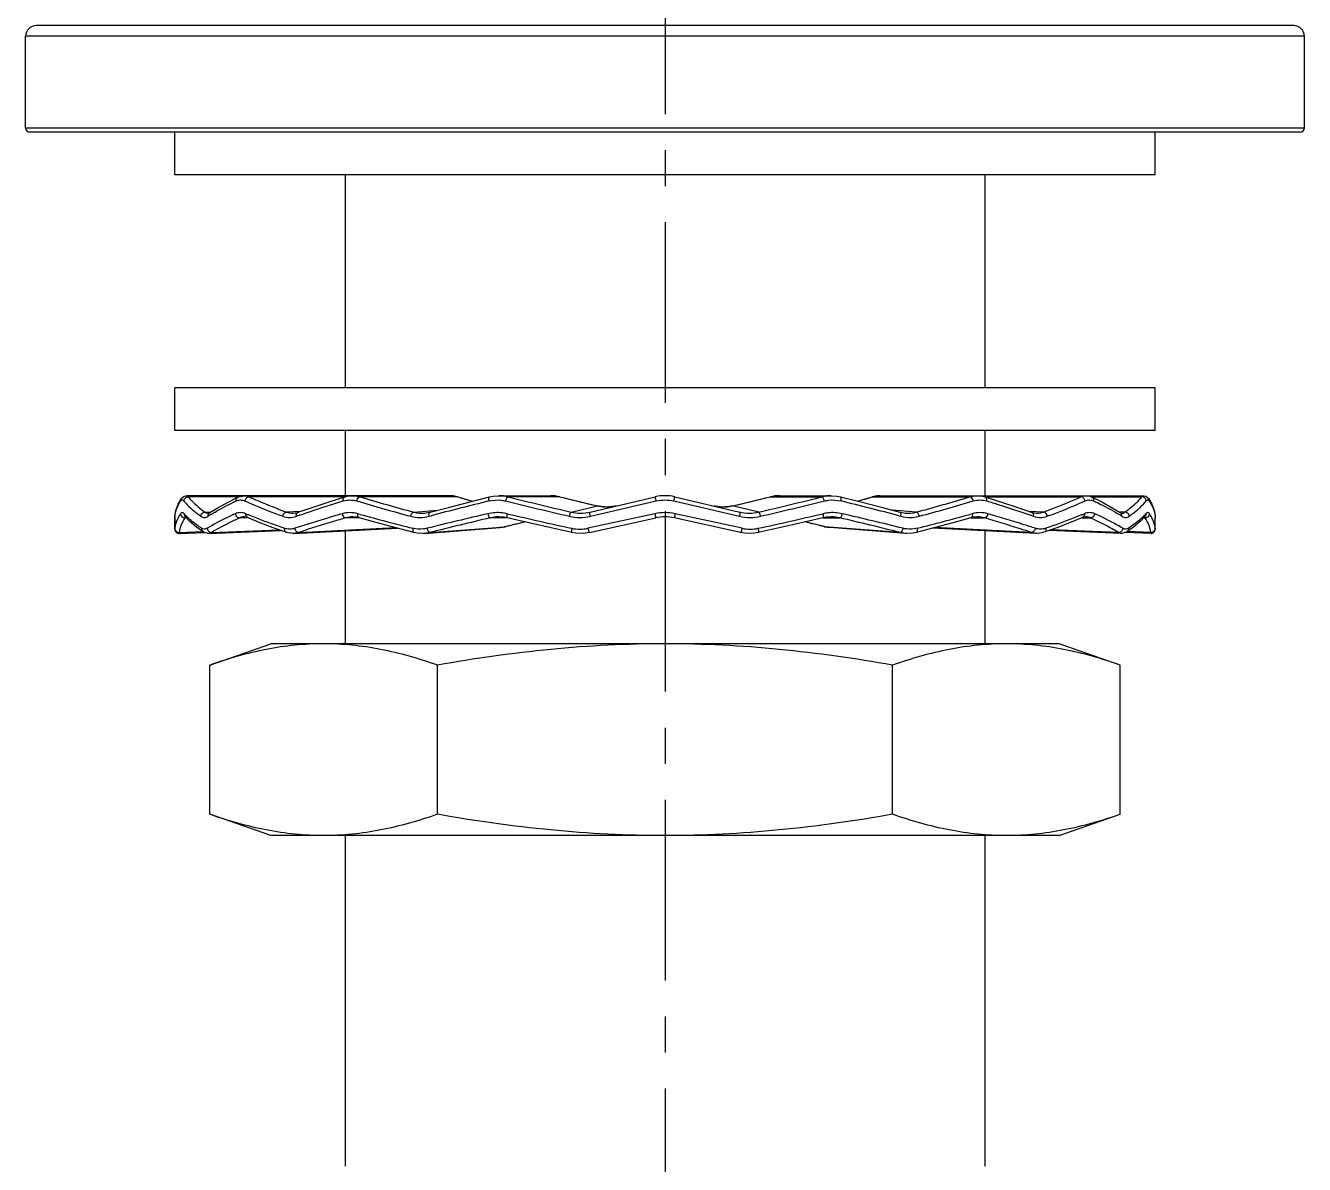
# Model space of a CAD drawing. Header units: millimetres. Extents: x 601 to 1195, y -13 to 407.
# Drawn here: x 897.15 to 942.15, y 124.84 to 164.9 of the extents above; entities that cross this region are included whole.
import ezdxf

# ---------------------------------------------------------------- set-up
doc = ezdxf.new("R2010")
doc.units = ezdxf.units.MM
doc.header["$LTSCALE"] = 0.1
doc.linetypes.add('CENTERX2', pattern=[101.6, 63.5, -12.7, 12.7, -12.7])
doc.layers.add('CENTER', color=1, linetype='CENTERX2')

msp = doc.modelspace()

# ---------------------------------------------------------------- linework, layer by layer
for p, q in [((941.7764, 164.9033), (897.5269, 164.9033)), ((897.1517, 161.3033), (897.1517, 164.5283)), ((942.1517, 164.5283), (897.1517, 164.5283)), ((942.1517, 161.3033), (942.1517, 164.5283)), ((897.1517, 161.3033), (942.1517, 161.3033)), ((942.0017, 161.1533), (897.3017, 161.1533)), ((902.4017, 159.6533), (902.4017, 161.1533)), ((936.9017, 159.6533), (936.9017, 161.1533)), ((936.9017, 159.6533), (902.4017, 159.6533)), ((908.4017, 159.6533), (908.4017, 152.1533)), ((930.9017, 159.6533), (930.9017, 152.1533)), ((902.4017, 150.6533), (902.4017, 152.1533)), ((936.9017, 152.1533), (902.4017, 152.1533)), ((936.9017, 150.6533), (936.9017, 152.1533)), ((936.9017, 150.6533), (902.4017, 150.6533)), ((908.4017, 150.6533), (908.4017, 148.3628)), ((930.9017, 150.6533), (930.9017, 148.3628)), ((902.4406, 147.8424), (902.5246, 148.0663)), ((902.5233, 148.0636), (902.636, 148.2605)), ((902.6359, 148.2604), (902.636, 148.2605)), ((902.7493, 148.3499), (902.8113, 148.3628)), ((902.8113, 148.3628), (902.8114, 148.3628)), ((912.0831, 148.3628), (902.8116, 148.3628)), ((904.6538, 148.3234), (902.8735, 148.3234)), ((904.2813, 148.1393), (904.6261, 148.3124)), ((904.6261, 148.3124), (904.6263, 148.3125)), ((908.3927, 148.3234), (905.0159, 148.3234)), ((907.8374, 148.1487), (908.3818, 148.3206)), ((908.6583, 148.3628), (908.6599, 148.3628)), ((912.3471, 148.3234), (908.9235, 148.3234)), ((912.083, 148.3628), (912.2716, 148.344)), ((912.2716, 148.344), (912.3639, 148.321)), ((912.3639, 148.321), (912.3471, 148.3234)), ((912.363, 148.3186), (912.3471, 148.3234)), ((912.7988, 148.1511), (913.4787, 148.3228)), ((913.8026, 148.3628), (915.6248, 148.3628)), ((915.9468, 148.3234), (914.1251, 148.3234)), ((915.9506, 148.323), (915.9468, 148.3234)), ((917.0133, 147.7862), (919.31, 148.3234)), ((917.0246, 147.6401), (919.3415, 148.1773)), ((919.9618, 148.1773), (922.2787, 147.6401)), ((919.9933, 148.3234), (922.2901, 147.7862)), ((923.3527, 148.323), (923.3566, 148.3234)), ((923.3566, 148.3234), (925.1782, 148.3234)), ((923.679, 148.3628), (925.5002, 148.3628)), ((925.4997, 148.3628), (925.5007, 148.3628)), ((926.9394, 148.321), (927.0377, 148.3452)), ((926.9394, 148.321), (926.9562, 148.3234)), ((926.9562, 148.3234), (926.9403, 148.3186)), ((926.9562, 148.3234), (930.3799, 148.3234)), ((927.0377, 148.3452), (927.2204, 148.3628)), ((927.2204, 148.3628), (936.4921, 148.3628)), ((927.2208, 148.3628), (927.2204, 148.3628)), ((930.9105, 148.3234), (934.2875, 148.3234)), ((934.4604, 148.3628), (934.461, 148.3628)), ((934.6492, 148.3234), (936.4298, 148.3234)), ((934.6773, 148.3124), (934.677, 148.3125)), ((936.6037, 148.3205), (936.6468, 148.2875)), ((936.6674, 148.2605), (936.7788, 148.0663)), ((936.6674, 148.2604), (936.6674, 148.2605)), ((936.7792, 148.065), (936.7801, 148.0636)), ((902.4017, 147.5979), (902.4033, 147.6153)), ((902.4033, 147.6153), (902.4045, 147.6277)), ((902.4045, 147.6277), (902.4057, 147.6401)), ((902.4057, 147.6401), (902.4063, 147.6541)), ((902.764, 147.6299), (902.763, 147.631)), ((902.764, 147.6299), (902.7641, 147.6298)), ((903.466, 147.7862), (903.6801, 147.7954)), ((903.5843, 147.7479), (903.5847, 147.7479)), ((904.8428, 147.6175), (904.8426, 147.6175)), ((906.8338, 147.8126), (906.3346, 147.7862)), ((906.5796, 147.7486), (906.5804, 147.7486)), ((908.6621, 147.6175), (908.6602, 147.6175)), ((908.9247, 147.7053), (908.8397, 147.729)), ((910.8093, 147.7862), (911.6514, 147.8546)), ((911.1889, 147.7514), (911.1898, 147.7514)), ((911.352, 147.6401), (911.4183, 147.6574)), ((913.8035, 147.6175), (913.803, 147.6175)), ((914.134, 147.7186), (914.0889, 147.729)), ((916.3506, 147.7862), (917.2756, 148.0025)), ((919.2943, 147.729), (916.9402, 147.216)), ((917.278, 148.0024), (917.2756, 148.0025)), ((922.3631, 147.216), (920.009, 147.729)), ((922.0253, 148.0024), (922.0277, 148.0025)), ((922.9527, 147.7862), (922.0277, 148.0025)), ((925.2144, 147.729), (925.1693, 147.7186)), ((925.5005, 147.6175), (925.4998, 147.6175)), ((928.494, 147.7862), (927.6519, 147.8546)), ((927.8851, 147.6574), (927.9513, 147.6401)), ((928.1122, 147.7516), (928.1135, 147.7514)), ((930.4636, 147.729), (930.3785, 147.7053)), ((930.6435, 147.6175), (930.6432, 147.6175)), ((932.9688, 147.7862), (932.4695, 147.8126)), ((932.7227, 147.7486), (932.723, 147.7486)), ((934.4609, 147.6175), (934.4607, 147.6175)), ((935.8373, 147.7862), (935.6232, 147.7954)), ((935.7182, 147.7479), (935.7186, 147.7479)), ((936.5396, 147.6301), (936.5392, 147.6298)), ((936.8976, 147.6401), (936.897, 147.6541)), ((936.8976, 147.6401), (936.9, 147.6149)), ((936.9, 147.6149), (936.9016, 147.5989)), ((902.4017, 147.5979), (902.4017, 147.1854)), ((902.4017, 147.1854), (902.4017, 147.5979)), ((902.4041, 147.216), (902.4017, 147.1854)), ((902.8104, 147.5825), (902.7592, 147.5825)), ((903.6989, 147.0695), (906.0645, 147.1656)), ((904.9849, 147.5825), (904.6848, 147.5825)), ((906.5878, 147.0363), (910.2442, 147.2185)), ((906.7623, 147.0695), (910.1653, 147.2391)), ((908.9007, 147.5825), (908.4157, 147.5825)), ((911.1897, 147.0387), (913.8529, 147.242)), ((911.3803, 147.0695), (914.0434, 147.2728)), ((914.1033, 147.5825), (913.5018, 147.5825)), ((913.8525, 147.242), (914.0434, 147.2728)), ((914.0434, 147.2728), (914.049, 147.2742)), ((914.0491, 147.2737), (914.0434, 147.2728)), ((916.9949, 147.0693), (919.3296, 147.5825)), ((922.3073, 147.0695), (919.9737, 147.5825)), ((925.2, 147.5825), (925.8016, 147.5825)), ((925.2542, 147.2737), (925.26, 147.2728)), ((925.3815, 147.2494), (925.2542, 147.2737)), ((925.26, 147.2728), (925.4504, 147.242)), ((927.923, 147.0695), (925.26, 147.2728)), ((925.4517, 147.2419), (925.3815, 147.2494)), ((928.113, 147.0388), (925.4504, 147.242)), ((929.1167, 147.2333), (928.4845, 147.0706)), ((932.7168, 147.0362), (929.059, 147.2185)), ((932.5411, 147.0695), (929.1382, 147.2391)), ((930.4026, 147.5825), (930.8877, 147.5825)), ((935.6045, 147.0695), (933.2388, 147.1656)), ((934.3184, 147.5825), (934.6186, 147.5825)), ((936.1358, 147.26), (935.8989, 147.0911)), ((936.493, 147.5825), (936.5442, 147.5825)), ((936.9017, 147.1854), (936.8993, 147.216)), ((936.9016, 147.5989), (936.9017, 147.5979)), ((936.9017, 147.1854), (936.9017, 147.5979)), ((936.9017, 147.1854), (936.9017, 147.5979)), ((902.5596, 147.0695), (902.5574, 147.0355)), ((902.5574, 147.0355), (903.444, 147.0693)), ((902.5596, 147.0695), (903.3903, 147.1012)), ((903.4045, 147.0911), (903.4049, 147.0908)), ((903.5393, 147.044), (903.4542, 147.0637)), ((903.5958, 147.0357), (906.1394, 147.139)), ((906.3218, 147.0742), (906.3219, 147.0742)), ((908.4017, 147.1267), (908.4017, 143.1533)), ((911.3803, 147.0695), (911.1906, 147.0388)), ((928.1135, 147.0387), (927.923, 147.0695)), ((928.1154, 147.0386), (928.1135, 147.0387)), ((930.9017, 147.1267), (930.9017, 143.1533)), ((932.9816, 147.0742), (932.9815, 147.0742)), ((932.9816, 147.0742), (932.9815, 147.0742)), ((935.7086, 147.0356), (933.1638, 147.139)), ((935.7638, 147.044), (935.7256, 147.0355)), ((936.746, 147.0355), (935.8598, 147.0693)), ((935.8989, 147.0911), (935.8984, 147.0908)), ((936.7437, 147.0695), (935.913, 147.1012)), ((936.746, 147.0355), (936.7437, 147.0695)), ((903.6302, 142.4033), (905.7767, 143.1533)), ((933.5267, 143.1533), (905.7767, 143.1533)), ((935.6731, 142.4033), (933.5267, 143.1533)), ((903.6302, 137.1533), (903.6302, 142.4033)), ((911.6409, 137.1533), (911.6409, 142.4033)), ((927.6624, 137.1533), (927.6624, 142.4033)), ((935.6731, 137.1533), (935.6731, 142.4033)), ((905.7767, 136.4033), (903.6302, 137.1533)), ((933.5267, 136.4033), (935.6731, 137.1533)), ((933.5267, 136.4033), (905.7767, 136.4033)), ((908.4017, 136.4033), (908.4017, 124.7783)), ((930.9017, 136.4033), (930.9017, 124.947)), ((930.9017, 124.947), (930.9017, 124.7783))]:
    msp.add_line(p, q)
for points in [[(902.4063, 147.6542), (902.4398, 147.8397), (902.5233, 148.0636)], [(902.6359, 148.2604), (902.6559, 148.2869), (902.7326, 148.3458), (902.8113, 148.3628)], [(903.6326, 147.7665), (903.9154, 147.9382), (904.2813, 148.1393)], [(904.6263, 148.3125), (904.6975, 148.3406), (904.8424, 148.3628)], [(906.7436, 147.7817), (907.2338, 147.95), (907.8374, 148.1487)], [(908.3819, 148.3206), (908.4727, 148.3439), (908.6599, 148.3628)], [(911.3859, 147.7851), (912.0277, 147.953), (912.7988, 148.1511)], [(912.3639, 148.321), (912.6989, 148.2224), (912.8785, 148.1712)], [(913.4787, 148.3228), (913.6006, 148.3474), (913.8033, 148.3628)], [(915.6248, 148.3628), (915.8323, 148.3467), (915.9506, 148.323)], [(915.9506, 148.323), (916.3543, 148.2241), (916.8759, 148.0981), (917.278, 148.0024)], [(922.0253, 148.0024), (922.4377, 148.1006), (922.9592, 148.2265), (923.3527, 148.323)], [(923.3527, 148.323), (923.478, 148.3478), (923.679, 148.3628)], [(925.5007, 148.3628), (925.6958, 148.3484), (925.8247, 148.3228)], [(925.8247, 148.3228), (926.4949, 148.1536), (927.2663, 147.9554), (927.9174, 147.7851)], [(926.4249, 148.1713), (926.613, 148.2249), (926.9394, 148.321)], [(930.6436, 148.3628), (930.8248, 148.3451), (930.9215, 148.3206)], [(930.9215, 148.3206), (931.4584, 148.1511), (932.0623, 147.9525)], [(934.461, 148.3628), (934.6015, 148.342), (934.677, 148.3125)], [(934.6773, 148.3124), (935.0173, 148.1418), (935.3837, 147.9407), (935.6708, 147.7665)], [(936.4921, 148.3628), (936.5683, 148.3469), (936.6451, 148.2897), (936.6674, 148.2604)], [(936.7788, 148.0663), (936.8628, 147.8424), (936.897, 147.6542)], [(936.7801, 148.0636), (936.8635, 147.8397), (936.8762, 147.7691)], [(903.4045, 147.0911), (903.1707, 147.2577), (902.9348, 147.4556), (902.7641, 147.6298)], [(903.5847, 147.7479), (903.601, 147.751), (903.628, 147.7637), (903.6325, 147.7665)], [(904.9643, 147.5909), (904.9293, 147.6038), (904.8426, 147.6175)], [(906.5804, 147.7486), (906.6414, 147.7553), (906.7266, 147.7759), (906.7436, 147.7817)], [(908.893, 147.5846), (908.8161, 147.6027), (908.6602, 147.6175)], [(911.1898, 147.7514), (911.2358, 147.7561), (911.3596, 147.7785), (911.3859, 147.7851)], [(914.1033, 147.5829), (913.9902, 147.6041), (913.803, 147.6175)], [(917.278, 148.0024), (917.4619, 147.9715), (917.7636, 147.9727), (917.9298, 148.0006)], [(921.3772, 147.9997), (921.5499, 147.9716), (921.8516, 147.9726), (922.0253, 148.0024)], [(925.4998, 147.6175), (925.3195, 147.605), (925.2, 147.5829)], [(927.9174, 147.7851), (927.938, 147.7799), (928.0647, 147.7565), (928.1135, 147.7514)], [(930.6432, 147.6175), (930.4924, 147.6037), (930.4103, 147.5846)], [(932.0623, 147.9525), (932.5726, 147.7773), (932.6597, 147.7556), (932.723, 147.7486)], [(934.4607, 147.6175), (934.3769, 147.6047), (934.339, 147.5909)], [(935.6708, 147.7665), (935.7018, 147.7512), (935.7186, 147.7479)], [(936.5392, 147.6298), (936.3712, 147.458), (936.1358, 147.26)], [(906.3218, 147.0742), (905.8688, 147.2351), (905.3689, 147.4253), (904.9643, 147.5909)], [(910.8189, 147.0706), (910.1953, 147.2311), (909.4863, 147.4203), (908.893, 147.5846)], [(914.0491, 147.2737), (913.9186, 147.2489), (913.85, 147.2418)], [(914.7271, 147.4392), (914.4256, 147.3663), (914.0491, 147.2737)], [(916.3692, 147.0696), (915.6497, 147.2299), (914.8157, 147.4188), (914.1033, 147.5829)], [(925.2, 147.5829), (924.4977, 147.4211), (923.6638, 147.2321), (922.9341, 147.0696)], [(925.2542, 147.2737), (924.8683, 147.3686), (924.5763, 147.4392)], [(930.4103, 147.5846), (929.8255, 147.4226), (929.1167, 147.2333)], [(934.339, 147.5909), (933.9402, 147.4276), (933.4408, 147.2374), (932.9816, 147.0742)], [(903.5959, 147.0357), (903.5779, 147.0354), (903.4565, 147.0625), (903.4049, 147.0908)], [(906.5878, 147.0363), (906.5605, 147.0354), (906.3953, 147.0532), (906.3219, 147.0742)], [(906.5047, 147.0414), (906.3902, 147.0544), (906.3219, 147.0742)], [(911.1897, 147.0387), (911.1479, 147.0363), (910.9272, 147.0486), (910.8189, 147.0706)], [(916.9949, 147.0693), (916.7681, 147.0379), (916.5069, 147.046), (916.3692, 147.0696)], [(922.9341, 147.0696), (922.8044, 147.047), (922.5406, 147.0376), (922.3073, 147.0695)], [(928.4845, 147.0706), (928.3825, 147.0496), (928.1586, 147.0362), (928.1155, 147.0386)], [(932.9815, 147.0742), (932.9131, 147.0544), (932.7454, 147.0354), (932.7155, 147.0363)], [(935.8984, 147.0908), (935.8502, 147.064), (935.727, 147.0355), (935.7074, 147.0357)]]:
    msp.add_lwpolyline(points)
for centre, radius, start, end in [((897.5267, 164.5283), 0.375, 90, 180), ((941.7767, 164.5283), 0.375, 0, 90), ((897.3017, 161.3033), 0.15, 180, 270), ((942.0017, 161.3033), 0.15, 270, 0), ((902.7495, 148.1849), 0.1364, 146.4164, 151.84697), ((928.6219, 214.7229), 69.4342, 253.415131, 255.046397), ((928.5951, 213.7996), 68.3675, 253.277713, 254.921093), ((955.8652, -22.7266), 176.0859, 103.934577, 104.620525), ((912.082, 147.4592), 0.9036, 79.71716, 89.92568), ((912.073, 147.4093), 0.9543, 73.30683, 79.72393), ((925.4407, 192.1755), 45.7651, 253.39599, 254.06078), ((913.8018, 147.0174), 1.3454, 76.09541, 89.93554), ((964.1966, 352.8039), 210.683, 256.228728, 256.856511), ((963.8883, 349.5965), 207.3336, 256.112581, 256.74526), ((915.6229, 147.0122), 1.3506, 76.12214, 89.91798), ((950.6462, 289.1167), 145.0063, 256.154997, 256.69514), ((919.6517, 146.8628), 1.5, 76.83495, 103.16505), ((889.154, 287.0587), 142.8892, 283.300858, 283.849005), ((874.5855, 353.0331), 210.8689, 283.260043, 283.882116), ((874.2696, 356.3023), 214.28, 283.148758, 283.766003), ((923.6805, 147.0122), 1.3506, 90.06218, 103.87781), ((925.5015, 147.0174), 1.3454, 90.0777, 103.90444), ((882.1758, -27.6868), 181.2041, 75.389128, 76.055734), ((914.0986, 191.3674), 44.9233, 285.93303, 286.61026), ((909.8756, 216.7226), 71.4065, 285.11388, 286.687315), ((909.8413, 217.6979), 72.5252, 284.988368, 286.550104), ((936.5538, 148.1849), 0.1364, 28.17247, 33.59489), ((903.3255, 147.5532), 0.9239, 173.75781, 174.60449), ((904.3104, 149.1381), 2.1177, 221.71058, 224.18622), ((907.2772, 141.7846), 6.9285, 121.79207, 122.31412), ((907.4342, 141.5316), 7.2263, 121.3991, 121.79295), ((911.3323, 163.0317), 16.6017, 247.18404, 247.57567), ((919.7688, 109.9896), 39.8605, 109.01997, 109.16884), ((908.6605, 146.7429), 0.8746, 90.02219, 106.25936), ((929.5421, 222.0648), 77.1649, 254.503051, 255.92673), ((911.0991, 148.8596), 1.1119, 254.89382, 274.63063), ((956.4962, -36.7073), 189.4005, 103.14692, 103.812652), ((913.8033, 146.3004), 1.317, 90.01038, 103.23446), ((964.9052, 368.6641), 226.7038, 257.058608, 257.638596), ((916.6569, 149.2224), 1.6245, 256.9191, 283.0809), ((916.682, 149.1991), 1.4513, 256.80249, 283.19751), ((919.6517, 146.1175), 1.5, 77.6023, 102.3977), ((922.6464, 149.2224), 1.6244, 256.91856, 283.08144), ((922.6214, 149.199), 1.4512, 256.80196, 283.19804), ((875.2172, 365.0148), 222.9638, 282.35654, 282.946242), ((925.5001, 146.3005), 1.317, 76.76534, 89.97938), ((884.145, -31.126), 183.6612, 76.176946, 76.863482), ((928.2042, 148.8597), 1.112, 265.32112, 285.10565), ((910.5713, 218.9955), 73.9907, 284.042729, 285.527316), ((930.6428, 146.7429), 0.8746, 73.74074, 89.95229), ((919.5356, 109.9928), 39.8572, 70.83116, 70.9796), ((927.9701, 163.0339), 16.604, 292.42271, 292.81596), ((931.8707, 141.534), 7.2235, 58.20344, 58.59635), ((932.0269, 141.7858), 6.9271, 57.68586, 58.2043), ((935.7261, 147.9213), 0.1735, 267.53781, 277.83615), ((934.9927, 149.1383), 2.1181, 315.80795, 318.28934), ((935.9779, 147.5532), 0.9238, 5.39555, 6.24328), ((902.5517, 147.1854), 0.15, 180, 272.18602), ((956.2475, -33.8358), 186.3861, 103.258191, 103.929128), ((943.0523, 30.088), 120.722, 103.570939, 103.901233), ((916.6567, 148.5153), 1.3298, 257.68809, 282.31191), ((922.6467, 148.5154), 1.33, 257.6897, 282.3103), ((895.814, 28.3005), 122.5621, 76.098514, 76.426512), ((884.3824, -28.3501), 180.7424, 76.060396, 76.752284), ((936.7517, 147.1854), 0.15, 267.81398, 0)]:
    msp.add_arc(centre, radius, start, end)
for points, knots in [([(902.4071, 147.6537), (902.4119, 147.6976), (902.4458, 147.8837), (902.532, 148.0575), (902.6126, 148.1773)], [0, 0, 0, 0, 0.2340633, 1, 1, 1, 1]), ([(902.6126, 148.1773), (902.6223, 148.1917), (902.6407, 148.2125), (902.6746, 148.2135), (902.6885, 148.2062), (902.6951, 148.2016)], [0, 0, 0, 0, 0.5334464, 0.7511958, 1, 1, 1, 1]), ([(902.6951, 148.2016), (902.6972, 148.2), (902.7065, 148.1929), (902.7146, 148.1843), (902.7203, 148.1773)], [0, 0, 0, 0, 0.2248956, 1, 1, 1, 1]), ([(902.7203, 148.1773), (902.722, 148.2151), (902.7572, 148.2919), (902.8355, 148.3232), (902.8735, 148.3234)], [0, 0, 0, 0, 0.498775, 1, 1, 1, 1]), ([(902.7203, 148.1773), (902.7588, 148.1308), (902.9388, 147.9314), (903.1487, 147.7608), (903.3181, 147.6401)], [0, 0, 0, 0, 0.2249087, 1, 1, 1, 1]), ([(902.8114, 148.3628), (902.8165, 148.3628), (902.8416, 148.3583), (902.861, 148.3389), (902.8735, 148.3234)], [0, 0, 0, 0, 0.2042295, 1, 1, 1, 1]), ([(902.8735, 148.3234), (902.9116, 148.2768), (903.0898, 148.0776), (903.298, 147.9069), (903.466, 147.7862)], [0, 0, 0, 0, 0.2251185, 1, 1, 1, 1]), ([(903.6693, 147.6996), (903.7359, 147.7403), (904.0264, 147.9113), (904.3265, 148.0655), (904.5601, 148.1773)], [0, 0, 0, 0, 0.2316026, 1, 1, 1, 1]), ([(904.5601, 148.1773), (904.557, 148.2046), (904.5639, 148.26), (904.6034, 148.3015), (904.6261, 148.3124)], [0, 0, 0, 0, 0.5215352, 1, 1, 1, 1]), ([(904.5601, 148.1773), (904.6072, 148.1999), (904.7145, 148.226), (904.8212, 148.1994), (904.8702, 148.1773)], [0, 0, 0, 0, 0.4925909, 1, 1, 1, 1]), ([(904.8424, 148.3628), (904.8569, 148.3628), (904.9164, 148.3594), (904.9748, 148.3421), (905.0159, 148.3234)], [0, 0, 0, 0, 0.2425616, 1, 1, 1, 1]), ([(904.8702, 148.1773), (904.8748, 148.2152), (904.9077, 148.2869), (904.9809, 148.3232), (905.0159, 148.3234)], [0, 0, 0, 0, 0.5218034, 1, 1, 1, 1]), ([(904.8702, 148.1773), (904.9725, 148.1313), (905.4108, 147.9399), (905.8567, 147.766), (906.2005, 147.6401)], [0, 0, 0, 0, 0.2344322, 1, 1, 1, 1]), ([(905.0159, 148.3234), (905.1172, 148.2774), (905.5517, 148.086), (905.9937, 147.912), (906.3346, 147.7862)], [0, 0, 0, 0, 0.2344729, 1, 1, 1, 1]), ([(906.7783, 147.674), (906.9012, 147.7163), (907.4155, 147.8908), (907.9329, 148.056), (908.3278, 148.1773)], [0, 0, 0, 0, 0.2392652, 1, 1, 1, 1]), ([(908.3278, 148.1773), (908.3224, 148.2078), (908.3208, 148.2643), (908.3597, 148.3136), (908.3818, 148.3205)], [0, 0, 0, 0, 0.5709995, 1, 1, 1, 1]), ([(908.3278, 148.1773), (908.4037, 148.2007), (908.5648, 148.2251), (908.7257, 148.2004), (908.803, 148.1773)], [0, 0, 0, 0, 0.4962499, 1, 1, 1, 1]), ([(908.6599, 148.3628), (908.7264, 148.3628), (908.8158, 148.3526), (908.9019, 148.3299), (908.9235, 148.3234)], [0, 0, 0, 0, 0.7466792, 1, 1, 1, 1]), ([(908.803, 148.1773), (908.8065, 148.1964), (908.8243, 148.2569), (908.8778, 148.3231), (908.9235, 148.3234)], [0, 0, 0, 0, 0.2982371, 1, 1, 1, 1]), ([(913.4613, 148.1773), (913.4575, 148.1947), (913.4526, 148.2284), (913.4515, 148.2756), (913.4616, 148.3184), (913.4787, 148.3228)], [0, 0, 0, 0, 0.3508534, 0.6519024, 1, 1, 1, 1]), ([(913.4613, 148.1773), (913.6031, 148.2125), (913.804, 148.2244), (913.9964, 148.1891), (914.0442, 148.1773)], [0, 0, 0, 0, 0.747661, 1, 1, 1, 1]), ([(914.0442, 148.1773), (914.0521, 148.213), (914.0682, 148.2614), (914.0984, 148.3092), (914.1171, 148.3233), (914.1251, 148.3234)], [0, 0, 0, 0, 0.6350906, 0.8612858, 1, 1, 1, 1]), ([(919.3415, 148.1773), (919.3372, 148.1959), (919.3309, 148.2229), (919.3233, 148.2572), (919.3183, 148.2792), (919.315, 148.2967), (919.3112, 148.311), (919.3116, 148.3175), (919.3091, 148.3232), (919.31, 148.3234)], [0, 0, 0, 0, 0.3823081, 0.5557203, 0.7071198, 0.8313117, 0.9234317, 0.9803117, 1, 1, 1, 1]), ([(919.9618, 148.1773), (919.9662, 148.1959), (919.9724, 148.2229), (919.9801, 148.2572), (919.985, 148.2792), (919.9884, 148.2967), (919.9921, 148.311), (919.9917, 148.3175), (919.9943, 148.3232), (919.9933, 148.3234)], [0, 0, 0, 0, 0.3823084, 0.5557208, 0.7071202, 0.831312, 0.9234319, 0.9803118, 1, 1, 1, 1]), ([(925.2591, 148.1773), (925.2512, 148.213), (925.2352, 148.2614), (925.2049, 148.3092), (925.1862, 148.3233), (925.1782, 148.3234)], [0, 0, 0, 0, 0.6350901, 0.8612855, 1, 1, 1, 1]), ([(925.2591, 148.1773), (925.307, 148.1891), (925.4993, 148.2244), (925.7003, 148.2125), (925.842, 148.1773)], [0, 0, 0, 0, 0.2523244, 1, 1, 1, 1]), ([(925.842, 148.1773), (925.8458, 148.1947), (925.8507, 148.2284), (925.8518, 148.2756), (925.8418, 148.3184), (925.8247, 148.3228)], [0, 0, 0, 0, 0.3508536, 0.6519027, 1, 1, 1, 1]), ([(927.2204, 148.3628), (927.1984, 148.3628), (927.1092, 148.3595), (927.0206, 148.3426), (926.9562, 148.3234)], [0, 0, 0, 0, 0.2471568, 1, 1, 1, 1]), ([(930.3799, 148.3234), (930.4013, 148.3298), (930.4866, 148.3523), (930.5752, 148.3626), (930.6411, 148.3628)], [0, 0, 0, 0, 0.253335, 1, 1, 1, 1]), ([(930.5004, 148.1773), (930.4969, 148.1964), (930.479, 148.2569), (930.4256, 148.3231), (930.3799, 148.3234)], [0, 0, 0, 0, 0.2982371, 1, 1, 1, 1]), ([(930.5004, 148.1773), (930.5777, 148.2004), (930.7385, 148.2251), (930.8996, 148.2007), (930.9756, 148.1773)], [0, 0, 0, 0, 0.5036071, 1, 1, 1, 1]), ([(930.9756, 148.1773), (930.9809, 148.2078), (930.9825, 148.2643), (930.9437, 148.3136), (930.9215, 148.3205)], [0, 0, 0, 0, 0.5709997, 1, 1, 1, 1]), ([(930.9756, 148.1773), (931.1108, 148.1358), (931.6294, 147.9742), (932.1456, 147.8048), (932.5253, 147.6739)], [0, 0, 0, 0, 0.2605199, 1, 1, 1, 1]), ([(932.9688, 147.7862), (933.0869, 147.8298), (933.531, 147.9976), (933.9699, 148.1793), (934.2875, 148.3234)], [0, 0, 0, 0, 0.2653767, 1, 1, 1, 1]), ([(933.1028, 147.6401), (933.222, 147.6837), (933.6699, 147.8515), (934.1127, 148.0332), (934.4331, 148.1773)], [0, 0, 0, 0, 0.2654157, 1, 1, 1, 1]), ([(934.2875, 148.3234), (934.3016, 148.3298), (934.3567, 148.3519), (934.4166, 148.3628), (934.4604, 148.3628)], [0, 0, 0, 0, 0.2608614, 1, 1, 1, 1]), ([(934.4331, 148.1773), (934.4285, 148.2152), (934.3956, 148.2869), (934.3225, 148.3232), (934.2875, 148.3234)], [0, 0, 0, 0, 0.521803, 1, 1, 1, 1]), ([(934.4331, 148.1773), (934.4822, 148.1994), (934.5889, 148.226), (934.6962, 148.1999), (934.7433, 148.1773)], [0, 0, 0, 0, 0.5073888, 1, 1, 1, 1]), ([(934.7433, 148.1773), (934.7464, 148.2046), (934.7395, 148.26), (934.6999, 148.3015), (934.6772, 148.3124)], [0, 0, 0, 0, 0.5215355, 1, 1, 1, 1]), ([(934.7433, 148.1773), (934.8249, 148.1382), (935.1275, 147.9895), (935.424, 147.8279), (935.6346, 147.6993)], [0, 0, 0, 0, 0.268428, 1, 1, 1, 1]), ([(935.8373, 147.7862), (935.8972, 147.8292), (936.11, 147.9901), (936.3075, 148.1738), (936.4298, 148.3234)], [0, 0, 0, 0, 0.2761943, 1, 1, 1, 1]), ([(935.9853, 147.6401), (936.0457, 147.6831), (936.2602, 147.844), (936.4594, 148.0276), (936.583, 148.1773)], [0, 0, 0, 0, 0.2764014, 1, 1, 1, 1]), ([(936.4298, 148.3234), (936.4347, 148.3294), (936.451, 148.3477), (936.4747, 148.3628), (936.4918, 148.3628)], [0, 0, 0, 0, 0.3131072, 1, 1, 1, 1]), ([(936.583, 148.1773), (936.5813, 148.2151), (936.5461, 148.2919), (936.4679, 148.3232), (936.4298, 148.3234)], [0, 0, 0, 0, 0.4987746, 1, 1, 1, 1]), ([(936.583, 148.1773), (936.5949, 148.1917), (936.615, 148.2119), (936.6498, 148.2137), (936.6632, 148.2062), (936.6692, 148.2016)], [0, 0, 0, 0, 0.5595429, 0.772357, 1, 1, 1, 1]), ([(936.6692, 148.2016), (936.6711, 148.2), (936.6793, 148.1929), (936.686, 148.1843), (936.6907, 148.1773)], [0, 0, 0, 0, 0.2249666, 1, 1, 1, 1]), ([(936.6907, 148.1773), (936.7192, 148.1349), (936.8172, 147.9741), (936.8813, 147.7903), (936.8962, 147.6537)], [0, 0, 0, 0, 0.2712044, 1, 1, 1, 1]), ([(902.6053, 147.729), (902.597, 147.7172), (902.5655, 147.6709), (902.5366, 147.6228), (902.5171, 147.5861)], [0, 0, 0, 0, 0.2575027, 1, 1, 1, 1]), ([(902.7294, 147.729), (902.7126, 147.748), (902.6789, 147.7762), (902.629, 147.7589), (902.6131, 147.74), (902.6053, 147.729)], [0, 0, 0, 0, 0.5137396, 0.7282205, 1, 1, 1, 1]), ([(902.6053, 147.729), (902.6062, 147.7034), (902.6221, 147.6516), (902.6614, 147.6145), (902.6841, 147.6019)], [0, 0, 0, 0, 0.4967572, 1, 1, 1, 1]), ([(902.7852, 147.6093), (902.7828, 147.6078), (902.7728, 147.6003), (902.7647, 147.5905), (902.7592, 147.5825)], [0, 0, 0, 0, 0.222893, 1, 1, 1, 1]), ([(903.3458, 147.216), (903.2914, 147.2518), (903.0961, 147.3865), (902.9118, 147.5385), (902.7918, 147.662)], [0, 0, 0, 0, 0.2742312, 1, 1, 1, 1]), ([(903.3181, 147.6401), (903.3209, 147.6774), (903.3548, 147.7512), (903.4294, 147.7849), (903.466, 147.7862)], [0, 0, 0, 0, 0.5047338, 1, 1, 1, 1]), ([(903.3181, 147.6401), (903.3536, 147.6148), (903.4447, 147.5806), (903.5346, 147.6155), (903.5735, 147.6401)], [0, 0, 0, 0, 0.4865694, 1, 1, 1, 1]), ([(903.466, 147.7862), (903.4708, 147.7827), (903.4896, 147.7701), (903.5103, 147.7603), (903.5263, 147.7554)], [0, 0, 0, 0, 0.2612573, 1, 1, 1, 1]), ([(904.5373, 147.729), (904.4448, 147.6872), (904.1066, 147.5296), (903.7754, 147.356), (903.5427, 147.216)], [0, 0, 0, 0, 0.2720748, 1, 1, 1, 1]), ([(903.5735, 147.6401), (903.5714, 147.6647), (903.5791, 147.7149), (903.6126, 147.7538), (903.6325, 147.7665)], [0, 0, 0, 0, 0.510837, 1, 1, 1, 1]), ([(904.8946, 147.729), (904.8375, 147.753), (904.715, 147.7816), (904.5918, 147.7537), (904.5373, 147.729)], [0, 0, 0, 0, 0.5085505, 1, 1, 1, 1]), ([(904.5373, 147.729), (904.5413, 147.6908), (904.5745, 147.6178), (904.6492, 147.5823), (904.6848, 147.5825)], [0, 0, 0, 0, 0.518869, 1, 1, 1, 1]), ([(904.8426, 147.6175), (904.8023, 147.6175), (904.7476, 147.6083), (904.6973, 147.5882), (904.6848, 147.5825)], [0, 0, 0, 0, 0.7452127, 1, 1, 1, 1]), ([(904.8946, 147.729), (904.8914, 147.7006), (904.8984, 147.6432), (904.9406, 147.601), (904.9644, 147.591)], [0, 0, 0, 0, 0.525387, 1, 1, 1, 1]), ([(906.2542, 147.216), (906.1424, 147.2542), (905.7208, 147.4014), (905.3031, 147.56), (904.9994, 147.6854)], [0, 0, 0, 0, 0.2643351, 1, 1, 1, 1]), ([(906.2005, 147.6401), (906.2059, 147.6771), (906.2352, 147.7448), (906.3022, 147.7848), (906.3346, 147.7862)], [0, 0, 0, 0, 0.5353632, 1, 1, 1, 1]), ([(906.2005, 147.6401), (906.2758, 147.6125), (906.4396, 147.5829), (906.6028, 147.6131), (906.6805, 147.6401)], [0, 0, 0, 0, 0.4937189, 1, 1, 1, 1]), ([(908.2922, 147.729), (908.146, 147.6867), (907.5879, 147.5228), (907.0324, 147.35), (906.6243, 147.216)], [0, 0, 0, 0, 0.2617111, 1, 1, 1, 1]), ([(906.6805, 147.6401), (906.676, 147.6698), (906.6784, 147.7279), (906.7203, 147.7733), (906.7437, 147.7816)], [0, 0, 0, 0, 0.5478247, 1, 1, 1, 1]), ([(908.8397, 147.729), (908.7502, 147.754), (908.5652, 147.7807), (908.38, 147.7544), (908.2922, 147.729)], [0, 0, 0, 0, 0.5041866, 1, 1, 1, 1]), ([(908.2922, 147.729), (908.2954, 147.7097), (908.3128, 147.6479), (908.3691, 147.5822), (908.4157, 147.5825)], [0, 0, 0, 0, 0.2955326, 1, 1, 1, 1]), ([(908.8397, 147.729), (908.8369, 147.7125), (908.8351, 147.6803), (908.8434, 147.6266), (908.871, 147.591), (908.893, 147.5847)], [0, 0, 0, 0, 0.3056559, 0.5803985, 1, 1, 1, 1]), ([(910.7054, 147.6401), (910.7125, 147.676), (910.733, 147.7336), (910.7839, 147.7845), (910.8093, 147.7862)], [0, 0, 0, 0, 0.589884, 1, 1, 1, 1]), ([(910.7054, 147.6401), (910.8097, 147.6121), (911.0281, 147.5834), (911.2462, 147.6124), (911.352, 147.6401)], [0, 0, 0, 0, 0.4968947, 1, 1, 1, 1]), ([(911.352, 147.6401), (911.3486, 147.6571), (911.345, 147.6899), (911.3474, 147.7405), (911.3667, 147.7799), (911.3859, 147.7851)], [0, 0, 0, 0, 0.3306366, 0.619012, 1, 1, 1, 1]), ([(914.0889, 147.729), (914.0336, 147.7417), (913.8117, 147.7801), (913.5811, 147.7673), (913.4173, 147.729)], [0, 0, 0, 0, 0.2523696, 1, 1, 1, 1]), ([(913.4173, 147.729), (913.4247, 147.693), (913.4408, 147.644), (913.473, 147.5957), (913.4933, 147.5824), (913.5018, 147.5825)], [0, 0, 0, 0, 0.6278431, 0.8546871, 1, 1, 1, 1]), ([(914.0889, 147.729), (914.0821, 147.6964), (914.0773, 147.6511), (914.0844, 147.6008), (914.0968, 147.5845), (914.1033, 147.5829)], [0, 0, 0, 0, 0.6518572, 0.8684365, 1, 1, 1, 1]), ([(916.2893, 147.6401), (916.2934, 147.6585), (916.3025, 147.6926), (916.3182, 147.7383), (916.3326, 147.7679), (916.3445, 147.7851), (916.3506, 147.7862)], [0, 0, 0, 0, 0.3518122, 0.6610905, 0.8844133, 1, 1, 1, 1]), ([(917.0246, 147.6401), (917.0205, 147.6582), (917.0138, 147.6914), (917.0075, 147.7379), (917.0065, 147.765), (917.0088, 147.7851), (917.0133, 147.7862)], [0, 0, 0, 0, 0.3749134, 0.6925824, 0.9074825, 1, 1, 1, 1]), ([(917.9298, 148.0006), (917.876, 147.9883), (917.6598, 147.9515), (917.4351, 147.9647), (917.2756, 148.0025)], [0, 0, 0, 0, 0.2519615, 1, 1, 1, 1]), ([(919.2943, 147.729), (919.2984, 147.7103), (919.3045, 147.683), (919.3125, 147.6485), (919.3176, 147.6263), (919.3222, 147.6089), (919.3252, 147.5943), (919.3284, 147.5885), (919.3287, 147.5823), (919.3296, 147.5825)], [0, 0, 0, 0, 0.3816, 0.5549935, 0.7064981, 0.8308573, 0.9231492, 0.9801733, 1, 1, 1, 1]), ([(920.009, 147.729), (920.0049, 147.7103), (919.9988, 147.683), (919.9908, 147.6485), (919.9857, 147.6263), (919.9811, 147.6089), (919.9782, 147.5943), (919.975, 147.5885), (919.9747, 147.5823), (919.9737, 147.5825)], [0, 0, 0, 0, 0.3816004, 0.5549943, 0.7064988, 0.8308578, 0.9231496, 0.9801734, 1, 1, 1, 1]), ([(922.0277, 148.0025), (921.8691, 147.965), (921.6459, 147.9516), (921.4308, 147.9877), (921.3773, 147.9997)], [0, 0, 0, 0, 0.7480187, 1, 1, 1, 1]), ([(922.2787, 147.6401), (922.2829, 147.6582), (922.2896, 147.6914), (922.2958, 147.7379), (922.2969, 147.765), (922.2945, 147.7851), (922.2901, 147.7862)], [0, 0, 0, 0, 0.3749136, 0.6925828, 0.9074826, 1, 1, 1, 1]), ([(923.0141, 147.6401), (923.0099, 147.6585), (923.0009, 147.6926), (922.9852, 147.7383), (922.9707, 147.7679), (922.9588, 147.7851), (922.9527, 147.7862)], [0, 0, 0, 0, 0.3518122, 0.6610905, 0.8844133, 1, 1, 1, 1]), ([(925.2144, 147.729), (925.2212, 147.6964), (925.2261, 147.6511), (925.2189, 147.6008), (925.2065, 147.5845), (925.2, 147.5829)], [0, 0, 0, 0, 0.6518569, 0.8684364, 1, 1, 1, 1]), ([(925.8861, 147.729), (925.7223, 147.7673), (925.4916, 147.7801), (925.2698, 147.7417), (925.2144, 147.729)], [0, 0, 0, 0, 0.7476042, 1, 1, 1, 1]), ([(925.8861, 147.729), (925.8787, 147.693), (925.8626, 147.644), (925.8303, 147.5957), (925.8101, 147.5824), (925.8016, 147.5825)], [0, 0, 0, 0, 0.6278439, 0.8546875, 1, 1, 1, 1]), ([(927.9513, 147.6401), (927.9548, 147.6571), (927.9583, 147.6899), (927.9559, 147.7405), (927.9367, 147.7799), (927.9174, 147.7851)], [0, 0, 0, 0, 0.3306368, 0.6190124, 1, 1, 1, 1]), ([(927.9513, 147.6401), (928.0571, 147.6124), (928.2753, 147.5834), (928.4936, 147.6121), (928.598, 147.6401)], [0, 0, 0, 0, 0.5030381, 1, 1, 1, 1]), ([(928.598, 147.6401), (928.5909, 147.676), (928.5703, 147.7336), (928.5194, 147.7845), (928.494, 147.7862)], [0, 0, 0, 0, 0.5898833, 1, 1, 1, 1]), ([(930.4636, 147.729), (930.4665, 147.7125), (930.4682, 147.6803), (930.4599, 147.6266), (930.4324, 147.591), (930.4103, 147.5847)], [0, 0, 0, 0, 0.3056559, 0.5803984, 1, 1, 1, 1]), ([(931.0111, 147.729), (930.9234, 147.7544), (930.7381, 147.7807), (930.5531, 147.754), (930.4636, 147.729)], [0, 0, 0, 0, 0.4957178, 1, 1, 1, 1]), ([(931.0111, 147.729), (931.0079, 147.7097), (930.9906, 147.6479), (930.9343, 147.5822), (930.8877, 147.5825)], [0, 0, 0, 0, 0.2955331, 1, 1, 1, 1]), ([(932.679, 147.216), (932.5475, 147.2592), (931.9939, 147.4378), (931.4369, 147.6057), (931.0111, 147.729)], [0, 0, 0, 0, 0.2380278, 1, 1, 1, 1]), ([(932.6229, 147.6401), (932.6274, 147.6698), (932.625, 147.7279), (932.5831, 147.7733), (932.5597, 147.7816)], [0, 0, 0, 0, 0.5478251, 1, 1, 1, 1]), ([(932.6229, 147.6401), (932.7005, 147.6131), (932.8638, 147.5829), (933.0275, 147.6125), (933.1028, 147.6401)], [0, 0, 0, 0, 0.5062219, 1, 1, 1, 1]), ([(933.1028, 147.6401), (933.0975, 147.6771), (933.0682, 147.7448), (933.0012, 147.7848), (932.9688, 147.7862)], [0, 0, 0, 0, 0.5353624, 1, 1, 1, 1]), ([(934.3035, 147.6852), (934.2063, 147.6451), (933.7921, 147.4786), (933.3722, 147.3264), (933.0492, 147.216)], [0, 0, 0, 0, 0.2355256, 1, 1, 1, 1]), ([(934.4087, 147.729), (934.412, 147.7006), (934.4049, 147.6432), (934.3627, 147.601), (934.339, 147.591)], [0, 0, 0, 0, 0.5253868, 1, 1, 1, 1]), ([(934.7661, 147.729), (934.7115, 147.7537), (934.5883, 147.7816), (934.4659, 147.753), (934.4087, 147.729)], [0, 0, 0, 0, 0.4914032, 1, 1, 1, 1]), ([(934.6186, 147.5825), (934.606, 147.5882), (934.5558, 147.6083), (934.5012, 147.6175), (934.4609, 147.6175)], [0, 0, 0, 0, 0.2547969, 1, 1, 1, 1]), ([(934.7661, 147.729), (934.762, 147.6908), (934.7288, 147.6178), (934.6541, 147.5823), (934.6186, 147.5825)], [0, 0, 0, 0, 0.5188696, 1, 1, 1, 1]), ([(935.7606, 147.216), (935.6877, 147.2599), (935.3643, 147.4461), (935.0286, 147.6103), (934.7661, 147.729)], [0, 0, 0, 0, 0.2279482, 1, 1, 1, 1]), ([(935.7299, 147.6401), (935.7319, 147.6647), (935.7242, 147.7149), (935.6907, 147.7539), (935.6708, 147.7665)], [0, 0, 0, 0, 0.5108379, 1, 1, 1, 1]), ([(935.7299, 147.6401), (935.7688, 147.6155), (935.8586, 147.5806), (935.9497, 147.6148), (935.9853, 147.6401)], [0, 0, 0, 0, 0.513369, 1, 1, 1, 1]), ([(935.7498, 147.7494), (935.7573, 147.7504), (935.7886, 147.7569), (935.8177, 147.772), (935.8373, 147.7862)], [0, 0, 0, 0, 0.2408739, 1, 1, 1, 1]), ([(935.9853, 147.6401), (935.9825, 147.6774), (935.9485, 147.7512), (935.8739, 147.7849), (935.8373, 147.7862)], [0, 0, 0, 0, 0.5047333, 1, 1, 1, 1]), ([(936.5114, 147.6619), (936.4739, 147.6233), (936.3025, 147.459), (936.1108, 147.317), (935.9576, 147.216)], [0, 0, 0, 0, 0.2266531, 1, 1, 1, 1]), ([(936.5442, 147.5825), (936.5423, 147.5852), (936.5353, 147.5948), (936.5268, 147.6034), (936.5198, 147.6083)], [0, 0, 0, 0, 0.2787501, 1, 1, 1, 1]), ([(936.698, 147.729), (936.6903, 147.74), (936.6744, 147.7589), (936.6244, 147.7762), (936.5908, 147.748), (936.5739, 147.729)], [0, 0, 0, 0, 0.2717582, 0.4862241, 1, 1, 1, 1]), ([(936.698, 147.729), (936.6972, 147.7034), (936.6812, 147.6516), (936.6419, 147.6145), (936.6192, 147.6019)], [0, 0, 0, 0, 0.4967576, 1, 1, 1, 1]), ([(936.7861, 147.5863), (936.7797, 147.5983), (936.7527, 147.6472), (936.7224, 147.6944), (936.698, 147.729)], [0, 0, 0, 0, 0.2428469, 1, 1, 1, 1]), ([(902.5171, 147.5861), (902.5011, 147.5558), (902.4452, 147.4391), (902.4114, 147.311), (902.4041, 147.216)], [0, 0, 0, 0, 0.2645875, 1, 1, 1, 1]), ([(902.4041, 147.216), (902.4042, 147.1777), (902.4389, 147.0974), (902.5207, 147.0682), (902.5596, 147.0695)], [0, 0, 0, 0, 0.4959249, 1, 1, 1, 1]), ([(902.7592, 147.5825), (902.7033, 147.5024), (902.6113, 147.3397), (902.5664, 147.1568), (902.5596, 147.0695)], [0, 0, 0, 0, 0.5271274, 1, 1, 1, 1]), ([(903.3458, 147.216), (903.344, 147.1918), (903.3522, 147.1425), (903.385, 147.1041), (903.4045, 147.0911)], [0, 0, 0, 0, 0.5086865, 1, 1, 1, 1]), ([(903.5427, 147.216), (903.5126, 147.1979), (903.4436, 147.1731), (903.3739, 147.1975), (903.3458, 147.216)], [0, 0, 0, 0, 0.5104038, 1, 1, 1, 1]), ([(903.5427, 147.216), (903.5457, 147.1771), (903.5817, 147.1005), (903.6612, 147.0682), (903.6989, 147.0695)], [0, 0, 0, 0, 0.5087042, 1, 1, 1, 1]), ([(904.6848, 147.5825), (904.5931, 147.5407), (904.2577, 147.3831), (903.9295, 147.2095), (903.6989, 147.0695)], [0, 0, 0, 0, 0.271998, 1, 1, 1, 1]), ([(906.2542, 147.216), (906.2501, 147.1862), (906.2543, 147.1273), (906.2977, 147.0825), (906.3218, 147.0742)], [0, 0, 0, 0, 0.5423242, 1, 1, 1, 1]), ([(906.6243, 147.216), (906.5643, 147.1963), (906.4387, 147.1746), (906.3128, 147.196), (906.2542, 147.216)], [0, 0, 0, 0, 0.5047876, 1, 1, 1, 1]), ([(906.6243, 147.216), (906.6298, 147.1776), (906.6589, 147.108), (906.7298, 147.0681), (906.7623, 147.0695)], [0, 0, 0, 0, 0.54427, 1, 1, 1, 1]), ([(908.4157, 147.5825), (908.2707, 147.5402), (907.7174, 147.3762), (907.1667, 147.2035), (906.7623, 147.0695)], [0, 0, 0, 0, 0.2616942, 1, 1, 1, 1]), ([(910.7785, 147.216), (910.7753, 147.199), (910.7695, 147.1508), (910.7853, 147.0792), (910.8189, 147.0706)], [0, 0, 0, 0, 0.3334116, 1, 1, 1, 1]), ([(911.2772, 147.216), (911.2362, 147.2059), (911.0716, 147.1754), (910.8996, 147.1856), (910.7785, 147.216)], [0, 0, 0, 0, 0.2531157, 1, 1, 1, 1]), ([(911.2772, 147.216), (911.2843, 147.1788), (911.3027, 147.1216), (911.3559, 147.0678), (911.3803, 147.0695)], [0, 0, 0, 0, 0.6071277, 1, 1, 1, 1]), ([(916.3731, 147.216), (916.3692, 147.1979), (916.3631, 147.1646), (916.3591, 147.1185), (916.3588, 147.0899), (916.3643, 147.0707), (916.3692, 147.0696)], [0, 0, 0, 0, 0.3708265, 0.6845963, 0.8996144, 1, 1, 1, 1]), ([(916.9402, 147.216), (916.9443, 147.1968), (916.9528, 147.1618), (916.9681, 147.114), (916.9795, 147.0871), (916.9911, 147.0684), (916.996, 147.0695)], [0, 0, 0, 0, 0.3703948, 0.6884457, 0.9062416, 1, 1, 1, 1]), ([(922.3631, 147.216), (922.359, 147.1968), (922.3505, 147.1618), (922.3353, 147.114), (922.3239, 147.0871), (922.3122, 147.0684), (922.3073, 147.0695)], [0, 0, 0, 0, 0.3703931, 0.688443, 0.9062396, 1, 1, 1, 1]), ([(922.9303, 147.216), (922.9341, 147.1979), (922.9402, 147.1646), (922.9443, 147.1185), (922.9445, 147.0899), (922.939, 147.0707), (922.9341, 147.0696)], [0, 0, 0, 0, 0.3708264, 0.6845962, 0.8996145, 1, 1, 1, 1]), ([(928.0261, 147.216), (928.0191, 147.1788), (928.0007, 147.1216), (927.9475, 147.0678), (927.923, 147.0695)], [0, 0, 0, 0, 0.607128, 1, 1, 1, 1]), ([(928.5248, 147.216), (928.4037, 147.1856), (928.2317, 147.1754), (928.0672, 147.2059), (928.0261, 147.216)], [0, 0, 0, 0, 0.7468387, 1, 1, 1, 1]), ([(928.5248, 147.216), (928.528, 147.199), (928.5339, 147.1508), (928.518, 147.0792), (928.4845, 147.0706)], [0, 0, 0, 0, 0.3334114, 1, 1, 1, 1]), ([(932.5411, 147.0695), (932.4107, 147.1127), (931.8619, 147.2913), (931.3097, 147.4592), (930.8877, 147.5825)], [0, 0, 0, 0, 0.2380453, 1, 1, 1, 1]), ([(932.679, 147.216), (932.6735, 147.1776), (932.6444, 147.108), (932.5735, 147.0681), (932.5411, 147.0695)], [0, 0, 0, 0, 0.5442703, 1, 1, 1, 1]), ([(933.0492, 147.216), (932.9906, 147.196), (932.8647, 147.1746), (932.739, 147.1963), (932.679, 147.216)], [0, 0, 0, 0, 0.4951062, 1, 1, 1, 1]), ([(933.0492, 147.216), (933.0533, 147.1862), (933.049, 147.1273), (933.0056, 147.0825), (932.9815, 147.0742)], [0, 0, 0, 0, 0.542324, 1, 1, 1, 1]), ([(935.6045, 147.0695), (935.5322, 147.1134), (935.2117, 147.2995), (934.8788, 147.4638), (934.6186, 147.5825)], [0, 0, 0, 0, 0.2280283, 1, 1, 1, 1]), ([(935.7606, 147.216), (935.7576, 147.1771), (935.7216, 147.1005), (935.6421, 147.0682), (935.6045, 147.0695)], [0, 0, 0, 0, 0.5087045, 1, 1, 1, 1]), ([(935.9576, 147.216), (935.9295, 147.1975), (935.8597, 147.1731), (935.7907, 147.1979), (935.7606, 147.216)], [0, 0, 0, 0, 0.4894968, 1, 1, 1, 1]), ([(935.9576, 147.216), (935.9593, 147.1918), (935.9511, 147.1425), (935.9184, 147.1041), (935.8989, 147.0911)], [0, 0, 0, 0, 0.5086863, 1, 1, 1, 1]), ([(936.7437, 147.0695), (936.737, 147.1568), (936.6921, 147.3397), (936.6, 147.5024), (936.5442, 147.5825)], [0, 0, 0, 0, 0.4728652, 1, 1, 1, 1]), ([(936.8993, 147.216), (936.8991, 147.1777), (936.8645, 147.0974), (936.7827, 147.0682), (936.7437, 147.0695)], [0, 0, 0, 0, 0.4959249, 1, 1, 1, 1]), ([(936.8993, 147.216), (936.8969, 147.2469), (936.8794, 147.3756), (936.8324, 147.4992), (936.7861, 147.5863)], [0, 0, 0, 0, 0.2392475, 1, 1, 1, 1]), ([(903.6989, 147.0695), (903.6906, 147.0644), (903.6587, 147.047), (903.6226, 147.0368), (903.5961, 147.0357)], [0, 0, 0, 0, 0.269156, 1, 1, 1, 1]), ([(906.7623, 147.0695), (906.748, 147.0648), (906.6914, 147.048), (906.6325, 147.0386), (906.5885, 147.0363)], [0, 0, 0, 0, 0.2545236, 1, 1, 1, 1]), ([(932.7155, 147.0363), (932.6713, 147.0385), (932.6122, 147.0479), (932.5554, 147.0648), (932.5411, 147.0695)], [0, 0, 0, 0, 0.7455036, 1, 1, 1, 1]), ([(935.7074, 147.0357), (935.6988, 147.036), (935.6626, 147.0403), (935.6281, 147.055), (935.6045, 147.0695)], [0, 0, 0, 0, 0.2361188, 1, 1, 1, 1]), ([(907.6356, 143.1533), (907.2996, 143.1533), (906.6248, 143.1187), (905.2742, 142.9158), (904.2813, 142.6308), (903.6302, 142.4033)], [0, 0, 0, 0, 0.2462938, 0.4943591, 1, 1, 1, 1]), ([(911.6409, 142.4033), (910.9898, 142.6308), (909.9969, 142.9158), (908.6464, 143.1187), (907.9715, 143.1533), (907.6356, 143.1533)], [0, 0, 0, 0, 0.5056409, 0.7537062, 1, 1, 1, 1]), ([(919.6517, 143.1533), (918.3095, 143.1533), (915.6236, 143.0137), (912.9632, 142.6343), (911.6409, 142.4033)], [0, 0, 0, 0, 0.4999667, 1, 1, 1, 1]), ([(927.6624, 142.4033), (926.3401, 142.6343), (923.6798, 143.0137), (920.9938, 143.1533), (919.6517, 143.1533)], [0, 0, 0, 0, 0.5000333, 1, 1, 1, 1]), ([(931.6678, 143.1533), (931.3318, 143.1533), (930.657, 143.1187), (929.3064, 142.9158), (928.3135, 142.6308), (927.6624, 142.4033)], [0, 0, 0, 0, 0.2462938, 0.4943591, 1, 1, 1, 1]), ([(935.6731, 142.4033), (935.022, 142.6308), (934.0291, 142.9158), (932.6786, 143.1187), (932.0037, 143.1533), (931.6678, 143.1533)], [0, 0, 0, 0, 0.5056409, 0.7537062, 1, 1, 1, 1]), ([(907.6356, 136.4033), (907.2996, 136.4033), (906.6248, 136.4379), (905.2742, 136.6408), (904.2813, 136.9258), (903.6302, 137.1533)], [0, 0, 0, 0, 0.2462938, 0.4943591, 1, 1, 1, 1]), ([(911.6409, 137.1533), (910.9898, 136.9258), (909.9969, 136.6408), (908.6464, 136.4379), (907.9715, 136.4033), (907.6356, 136.4033)], [0, 0, 0, 0, 0.5056409, 0.7537062, 1, 1, 1, 1]), ([(919.6517, 136.4033), (918.3095, 136.4033), (915.6236, 136.5429), (912.9632, 136.9223), (911.6409, 137.1533)], [0, 0, 0, 0, 0.4999667, 1, 1, 1, 1]), ([(927.6624, 137.1533), (926.3401, 136.9223), (923.6798, 136.5429), (920.9938, 136.4033), (919.6517, 136.4033)], [0, 0, 0, 0, 0.5000333, 1, 1, 1, 1]), ([(931.6678, 136.4033), (931.3318, 136.4033), (930.657, 136.4379), (929.3064, 136.6408), (928.3135, 136.9258), (927.6624, 137.1533)], [0, 0, 0, 0, 0.2462938, 0.4943591, 1, 1, 1, 1]), ([(935.6731, 137.1533), (935.022, 136.9258), (934.0291, 136.6408), (932.6786, 136.4379), (932.0037, 136.4033), (931.6678, 136.4033)], [0, 0, 0, 0, 0.5056409, 0.7537062, 1, 1, 1, 1])]:
    msp.add_open_spline(points, degree=3, knots=knots)
for points in [[(902.6126, 148.1773), (902.6117, 148.2019), (902.6176, 148.2276), (902.6292, 148.2493)], [(919.3415, 148.1773), (919.5429, 148.224), (919.7604, 148.224), (919.9618, 148.1773)], [(936.6907, 148.1773), (936.6916, 148.2019), (936.6857, 148.2276), (936.6741, 148.2493)], [(902.6841, 147.6019), (902.7067, 147.5894), (902.7333, 147.5824), (902.7592, 147.5825)], [(902.7294, 147.729), (902.7279, 147.6941), (902.7409, 147.6562), (902.764, 147.6299)], [(903.5263, 147.7554), (903.5449, 147.7497), (903.5648, 147.7471), (903.5843, 147.7479)], [(906.3346, 147.7862), (906.412, 147.7574), (906.4971, 147.7443), (906.5796, 147.7486)], [(920.009, 147.729), (919.7763, 147.7797), (919.5271, 147.7797), (919.2943, 147.729)], [(932.723, 147.7486), (932.8057, 147.7442), (932.8911, 147.7573), (932.9688, 147.7862)], [(936.5739, 147.729), (936.5754, 147.6941), (936.5626, 147.6564), (936.5396, 147.6301)], [(936.6192, 147.6019), (936.5966, 147.5894), (936.57, 147.5824), (936.5442, 147.5825)]]:
    msp.add_open_spline(points, degree=3)
at = {"layer": 'CENTER'}
msp.add_line((919.6517, 330.7011), (919.6517, 74.0498), dxfattribs=at)

doc.saveas('drawing.dxf')
